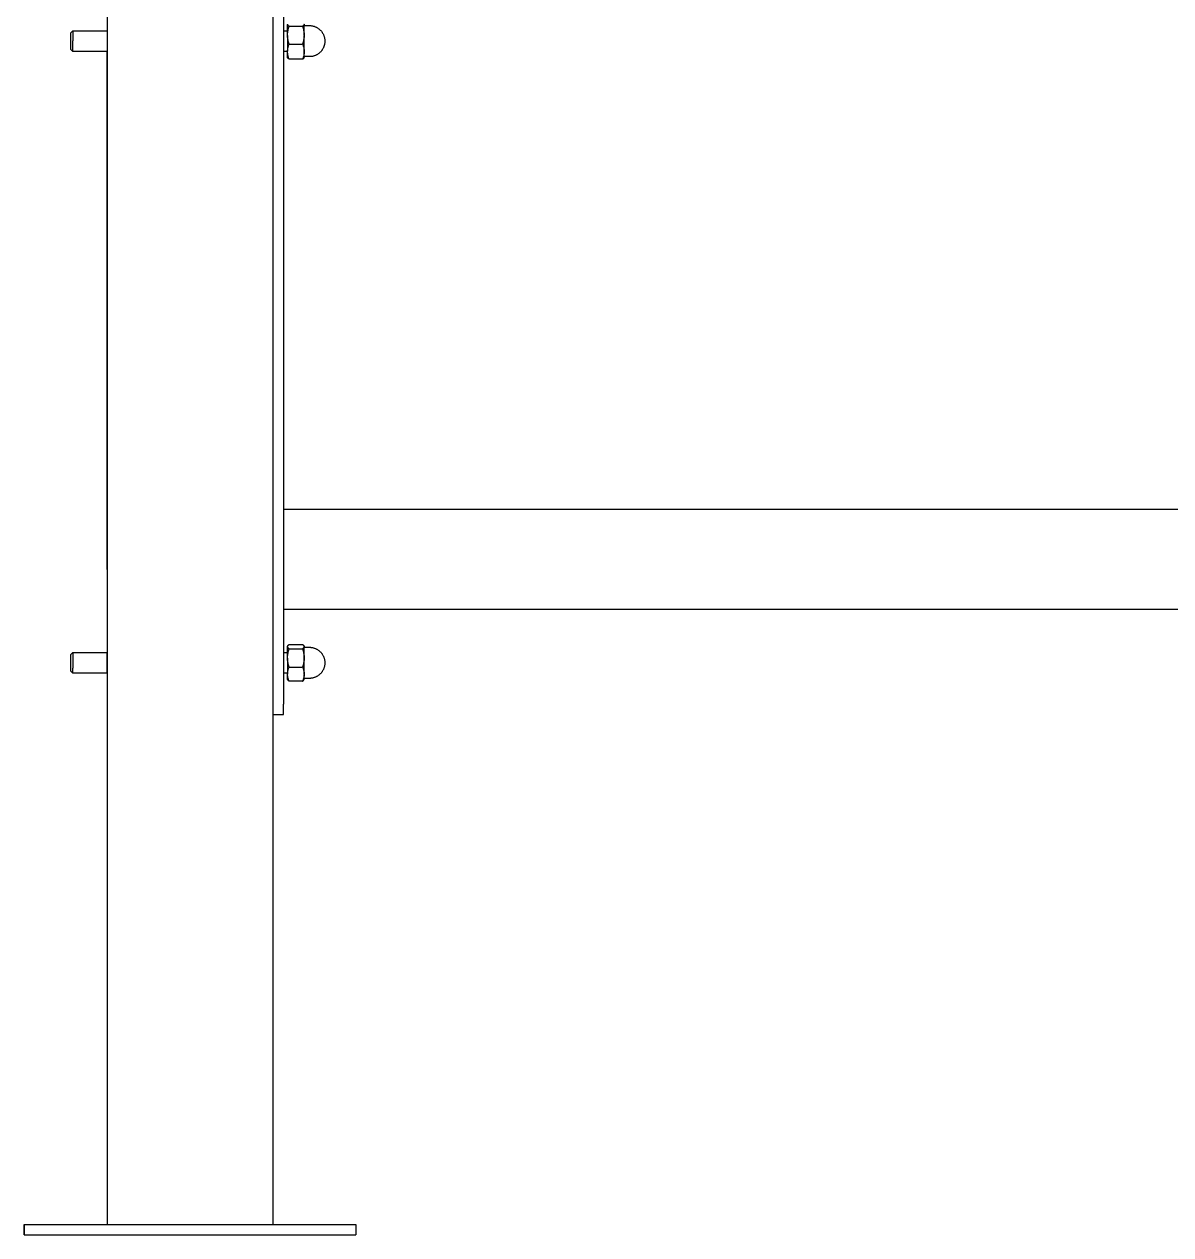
# Model space of a CAD drawing. Header units: millimetres. Extents: x -1656 to 3995, y -637 to 3312.
# Drawn here: x 478 to 1031, y 1623 to 2207 of the extents above; entities that cross this region are included whole.
import ezdxf

# ---------------------------------------------------------------- set-up
doc = ezdxf.new("R2010")
doc.units = ezdxf.units.MM
doc.header["$MEASUREMENT"] = 0
doc.layers.add('Utwórz2D linie widoczne', color=7, linetype='Continuous', true_color=0x000000)

msp = doc.modelspace()

# ---------------------------------------------------------------- linework, layer by layer
at = {"layer": 'Utwórz2D linie widoczne'}
for p, q in [((517.65, 2622.74), (517.65, 1627.74)), ((597.65, 2622.74), (597.65, 1627.74)), ((597.72, 1878.74), (597.72, 2578.74)), ((602.72, 2578.74), (602.72, 1878.74)), ((500.15, 2202.74), (501.14, 2203.74)), ((500.15, 2198.91), (500.15, 2202.74)), ((501.15, 2203.74), (517.65, 2203.74)), ((501.15, 2203.74), (501.15, 2198.95)), ((597.65, 2203.74), (597.72, 2203.74)), ((602.72, 2203.74), (604.72, 2203.74)), ((604.72, 2206.74), (604.77, 2206.82)), ((604.72, 2206.74), (604.72, 2206.67)), ((604.72, 2206.65), (604.72, 2206.63)), ((604.72, 2201.76), (604.72, 2206.63)), ((604.74, 2206.6), (604.72, 2206.63)), ((604.73, 2206.71), (604.74, 2206.72)), ((604.73, 2206.69), (604.73, 2206.71)), ((604.73, 2206.68), (604.73, 2206.69)), ((604.73, 2206.67), (604.73, 2206.68)), ((604.73, 2206.65), (604.73, 2206.67)), ((604.74, 2206.74), (604.75, 2206.76)), ((604.74, 2206.73), (604.74, 2206.74)), ((604.74, 2206.72), (604.74, 2206.73)), ((604.75, 2206.56), (604.74, 2206.6)), ((604.74, 2202.06), (604.77, 2202.55)), ((604.75, 2206.77), (604.76, 2206.78)), ((604.75, 2206.76), (604.75, 2206.77)), ((604.76, 2206.53), (604.75, 2206.56)), ((604.76, 2206.79), (604.77, 2206.81)), ((604.76, 2206.78), (604.76, 2206.79)), ((604.78, 2206.49), (604.76, 2206.53)), ((604.77, 2206.81), (604.78, 2206.83)), ((604.77, 2202.55), (604.82, 2203.04)), ((604.78, 2206.83), (604.79, 2206.85)), ((604.79, 2206.46), (604.78, 2206.49)), ((604.79, 2206.85), (604.8, 2206.86)), ((604.81, 2206.42), (604.79, 2206.46)), ((604.8, 2206.86), (604.81, 2206.88)), ((604.81, 2206.88), (604.82, 2206.9)), ((604.83, 2206.39), (604.81, 2206.42)), ((604.82, 2203.04), (604.88, 2203.52)), ((604.85, 2206.36), (604.83, 2206.39)), ((604.87, 2206.32), (604.85, 2206.36)), ((604.89, 2206.29), (604.87, 2206.32)), ((604.88, 2203.52), (604.96, 2204)), ((604.92, 2206.26), (604.89, 2206.29)), ((604.94, 2206.23), (604.92, 2206.26)), ((604.96, 2206.2), (604.94, 2206.23)), ((604.99, 2206.18), (604.96, 2206.2)), ((604.96, 2204), (605.06, 2204.48)), ((605.02, 2206.15), (604.99, 2206.18)), ((605.05, 2206.12), (605.02, 2206.15)), ((605.07, 2206.1), (605.05, 2206.12)), ((605.06, 2204.48), (605.17, 2204.96)), ((605.1, 2206.07), (605.07, 2206.1)), ((605.13, 2206.05), (605.1, 2206.07)), ((605.17, 2206.03), (605.13, 2206.05)), ((605.2, 2206.01), (605.17, 2206.03)), ((605.17, 2204.96), (605.3, 2205.43)), ((605.23, 2205.99), (605.2, 2206.01)), ((605.26, 2205.97), (605.23, 2205.99)), ((605.3, 2205.95), (605.26, 2205.97)), ((605.33, 2205.94), (605.3, 2205.95)), ((605.3, 2205.43), (605.44, 2205.89)), ((605.37, 2205.92), (605.33, 2205.94)), ((605.4, 2205.91), (605.37, 2205.92)), ((605.44, 2205.89), (605.4, 2205.91)), ((605.44, 2205.89), (612.01, 2205.89)), ((612.05, 2205.91), (612.01, 2205.89)), ((612.01, 2205.89), (612.15, 2205.43)), ((612.08, 2205.92), (612.05, 2205.91)), ((612.12, 2205.94), (612.08, 2205.92)), ((612.15, 2205.95), (612.12, 2205.94)), ((612.19, 2205.97), (612.15, 2205.95)), ((612.15, 2205.43), (612.28, 2204.96)), ((612.22, 2205.99), (612.19, 2205.97)), ((612.25, 2206.01), (612.22, 2205.99)), ((612.28, 2206.03), (612.25, 2206.01)), ((612.31, 2206.05), (612.28, 2206.03)), ((612.28, 2204.96), (612.39, 2204.48)), ((612.35, 2206.07), (612.31, 2206.05)), ((612.38, 2206.1), (612.35, 2206.07)), ((612.4, 2206.12), (612.38, 2206.1)), ((612.39, 2204.48), (612.49, 2204)), ((612.43, 2206.15), (612.4, 2206.12)), ((612.46, 2206.18), (612.43, 2206.15)), ((612.48, 2206.2), (612.46, 2206.18)), ((612.51, 2206.23), (612.48, 2206.2)), ((612.49, 2204), (612.57, 2203.52)), ((612.53, 2206.26), (612.51, 2206.23)), ((612.56, 2206.29), (612.53, 2206.26)), ((612.58, 2206.32), (612.56, 2206.29)), ((612.57, 2203.52), (612.63, 2203.04)), ((612.6, 2206.36), (612.58, 2206.32)), ((612.62, 2206.39), (612.6, 2206.36)), ((612.64, 2206.42), (612.62, 2206.39)), ((612.63, 2206.9), (612.64, 2206.88)), ((612.63, 2203.04), (612.68, 2202.55)), ((612.64, 2206.88), (612.65, 2206.86)), ((612.66, 2206.46), (612.64, 2206.42)), ((612.65, 2206.86), (612.66, 2206.85)), ((612.66, 2206.85), (612.67, 2206.83)), ((612.67, 2206.49), (612.66, 2206.46)), ((612.67, 2206.83), (612.68, 2206.81)), ((612.69, 2206.53), (612.67, 2206.49)), ((612.68, 2206.82), (612.72, 2206.74)), ((612.68, 2206.81), (612.69, 2206.79)), ((612.68, 2202.55), (612.71, 2202.06)), ((612.69, 2206.79), (612.69, 2206.78)), ((612.69, 2206.78), (612.7, 2206.77)), ((612.7, 2206.56), (612.69, 2206.53)), ((612.7, 2206.77), (612.7, 2206.76)), ((612.7, 2206.76), (612.71, 2206.74)), ((612.71, 2206.6), (612.7, 2206.56)), ((612.71, 2206.74), (612.71, 2206.73)), ((612.71, 2206.73), (612.71, 2206.72)), ((612.71, 2206.72), (612.72, 2206.71)), ((612.72, 2206.63), (612.71, 2206.6)), ((612.72, 2206.67), (612.72, 2206.74)), ((612.72, 2206.71), (612.72, 2206.69)), ((612.72, 2206.69), (612.72, 2206.68)), ((612.72, 2206.68), (612.72, 2206.63)), ((612.72, 2201.7), (612.72, 2206.63)), ((612.73, 2206.47), (612.73, 2206.46)), ((612.73, 2206.46), (612.73, 2206.45)), ((612.73, 2206.45), (612.73, 2206.44)), ((612.73, 2206.44), (612.73, 2206.43)), ((612.73, 2206.43), (612.73, 2206.43)), ((612.73, 2206.43), (612.74, 2206.42)), ((612.74, 2206.42), (612.74, 2206.41)), ((612.74, 2206.41), (612.74, 2206.4)), ((612.74, 2206.4), (612.74, 2206.39)), ((612.74, 2206.39), (612.75, 2206.39)), ((612.75, 2206.39), (612.75, 2206.38)), ((612.75, 2206.38), (612.75, 2206.37)), ((612.75, 2206.37), (612.76, 2206.36)), ((612.76, 2206.36), (612.76, 2206.36)), ((612.76, 2206.36), (612.77, 2206.35)), ((612.77, 2206.35), (612.77, 2206.34)), ((612.77, 2206.34), (612.78, 2206.33)), ((612.78, 2206.33), (612.78, 2206.33)), ((612.78, 2206.33), (612.79, 2206.32)), ((612.79, 2206.32), (612.79, 2206.32)), ((612.79, 2206.32), (612.8, 2206.31)), ((612.8, 2206.31), (612.81, 2206.3)), ((612.81, 2206.3), (612.81, 2206.3)), ((612.81, 2206.3), (612.82, 2206.29)), ((612.82, 2206.29), (612.82, 2206.29)), ((612.82, 2206.29), (612.83, 2206.28)), ((612.83, 2206.28), (612.84, 2206.28)), ((612.84, 2206.28), (612.85, 2206.27)), ((612.85, 2206.27), (612.85, 2206.27)), ((612.85, 2206.27), (612.86, 2206.26)), ((612.86, 2206.26), (612.87, 2206.26)), ((612.87, 2206.26), (612.88, 2206.26)), ((612.88, 2206.26), (612.88, 2206.25)), ((612.88, 2206.25), (612.89, 2206.25)), ((612.89, 2206.25), (612.9, 2206.25)), ((612.9, 2206.25), (612.91, 2206.25)), ((612.91, 2206.25), (612.92, 2206.24)), ((612.92, 2206.24), (612.92, 2206.24)), ((612.92, 2206.24), (612.93, 2206.24)), ((612.93, 2206.24), (612.94, 2206.24)), ((612.94, 2206.24), (612.95, 2206.24)), ((612.95, 2206.24), (612.96, 2206.24)), ((612.96, 2206.24), (612.97, 2206.24)), ((612.97, 2206.24), (612.97, 2206.24)), ((612.97, 2206.24), (615.22, 2206.24)), ((615.22, 2206.24), (615.48, 2206.23)), ((615.48, 2206.23), (615.74, 2206.22)), ((615.74, 2206.22), (615.99, 2206.2)), ((615.99, 2206.2), (616.25, 2206.17)), ((616.25, 2206.17), (616.5, 2206.13)), ((616.5, 2206.13), (616.75, 2206.08)), ((616.75, 2206.08), (617, 2206.02)), ((617, 2206.02), (617.25, 2205.96)), ((617.25, 2205.96), (617.49, 2205.89)), ((617.49, 2205.89), (617.74, 2205.8)), ((617.74, 2205.8), (617.98, 2205.71)), ((617.98, 2205.71), (618.21, 2205.62)), ((618.21, 2205.62), (618.45, 2205.51)), ((618.45, 2205.51), (618.68, 2205.4)), ((618.68, 2205.4), (618.9, 2205.27)), ((618.9, 2205.27), (619.12, 2205.14)), ((619.12, 2205.14), (619.34, 2205.01)), ((619.34, 2205.01), (619.55, 2204.86)), ((619.55, 2204.86), (619.76, 2204.71)), ((619.76, 2204.71), (619.96, 2204.55)), ((619.96, 2204.55), (620.15, 2204.39)), ((620.15, 2204.39), (620.34, 2204.22)), ((620.34, 2204.22), (620.53, 2204.04)), ((620.53, 2204.04), (620.71, 2203.86)), ((620.71, 2203.86), (620.88, 2203.67)), ((620.88, 2203.67), (621.04, 2203.47)), ((621.04, 2203.47), (621.2, 2203.27)), ((621.2, 2203.27), (621.35, 2203.06)), ((621.35, 2203.06), (621.5, 2202.85)), ((621.5, 2202.85), (621.63, 2202.63)), ((621.63, 2202.63), (621.76, 2202.41)), ((621.76, 2202.41), (621.88, 2202.19)), ((500.15, 2194.74), (500.15, 2198.91)), ((501.15, 2193.74), (501.15, 2198.95)), ((604.72, 2201.58), (604.74, 2202.06)), ((604.74, 2201.09), (604.72, 2201.58)), ((604.72, 2201.45), (604.72, 2193.85)), ((604.77, 2200.6), (604.74, 2201.09)), ((604.82, 2200.11), (604.77, 2200.6)), ((604.88, 2199.63), (604.82, 2200.11)), ((604.96, 2199.15), (604.88, 2199.63)), ((605.06, 2198.67), (604.96, 2199.15)), ((605.17, 2198.2), (605.06, 2198.67)), ((605.12, 2196.31), (605.21, 2196.63)), ((605.3, 2197.72), (605.17, 2198.2)), ((605.21, 2196.63), (605.32, 2196.95)), ((605.44, 2197.26), (605.3, 2197.72)), ((605.32, 2196.95), (605.44, 2197.26)), ((605.44, 2197.26), (612.01, 2197.26)), ((612.15, 2197.72), (612.01, 2197.26)), ((612.01, 2197.26), (612.13, 2196.95)), ((612.13, 2196.95), (612.24, 2196.63)), ((612.28, 2198.2), (612.15, 2197.72)), ((612.24, 2196.63), (612.33, 2196.31)), ((612.39, 2198.67), (612.28, 2198.2)), ((612.49, 2199.15), (612.39, 2198.67)), ((612.57, 2199.63), (612.49, 2199.15)), ((612.63, 2200.11), (612.57, 2199.63)), ((612.68, 2200.6), (612.63, 2200.11)), ((612.71, 2201.09), (612.68, 2200.6)), ((612.71, 2202.06), (612.72, 2201.58)), ((612.72, 2201.58), (612.71, 2201.09)), ((612.72, 2193.81), (612.72, 2201.52)), ((621.88, 2202.19), (622, 2201.96)), ((622, 2201.96), (622.1, 2201.72)), ((622.1, 2201.72), (622.2, 2201.49)), ((622.2, 2201.49), (622.29, 2201.25)), ((622.29, 2201.25), (622.37, 2201.01)), ((622.37, 2196.47), (622.29, 2196.23)), ((622.37, 2201.01), (622.45, 2200.76)), ((622.45, 2196.71), (622.37, 2196.47)), ((622.45, 2200.76), (622.51, 2200.51)), ((622.51, 2196.96), (622.45, 2196.71)), ((622.51, 2200.51), (622.57, 2200.26)), ((622.57, 2197.21), (622.51, 2196.96)), ((622.57, 2200.26), (622.62, 2200.01)), ((622.62, 2197.46), (622.57, 2197.21)), ((622.62, 2200.01), (622.65, 2199.76)), ((622.65, 2197.72), (622.62, 2197.46)), ((622.65, 2199.76), (622.69, 2199.5)), ((622.69, 2197.97), (622.65, 2197.72)), ((622.69, 2199.5), (622.71, 2199.25)), ((622.71, 2198.22), (622.69, 2197.97)), ((622.71, 2199.25), (622.72, 2198.99)), ((622.72, 2198.48), (622.71, 2198.22)), ((622.72, 2198.99), (622.72, 2198.74)), ((622.72, 2198.74), (622.72, 2198.48)), ((501.14, 2193.74), (500.15, 2194.74)), ((517.65, 2193.74), (501.15, 2193.74)), ((517.64, 2193.74), (517.64, 1953.74)), ((517.65, 1943.74), (517.65, 2193.74)), ((597.72, 2193.74), (597.65, 2193.74)), ((604.72, 2193.74), (602.72, 2193.74)), ((604.72, 2193.68), (604.74, 2194.01)), ((604.72, 2190.74), (604.72, 2193.68)), ((604.74, 2193.35), (604.72, 2193.68)), ((604.79, 2190.63), (604.72, 2190.74)), ((604.74, 2194.01), (604.76, 2194.35)), ((604.76, 2193.01), (604.74, 2193.35)), ((604.76, 2194.35), (604.79, 2194.68)), ((604.79, 2192.68), (604.76, 2193.01)), ((604.79, 2194.68), (604.83, 2195.01)), ((604.83, 2192.35), (604.79, 2192.68)), ((604.82, 2190.59), (604.79, 2190.63)), ((604.83, 2195.01), (604.89, 2195.34)), ((604.89, 2192.02), (604.83, 2192.35)), ((604.89, 2195.34), (604.95, 2195.66)), ((604.95, 2191.69), (604.89, 2192.02)), ((604.95, 2195.66), (605.03, 2195.99)), ((605.03, 2191.37), (604.95, 2191.69)), ((605.03, 2195.99), (605.12, 2196.31)), ((605.12, 2191.05), (605.03, 2191.37)), ((605.21, 2190.73), (605.12, 2191.05)), ((605.32, 2190.41), (605.21, 2190.73)), ((612.24, 2190.73), (612.13, 2190.41)), ((612.33, 2191.05), (612.24, 2190.73)), ((612.33, 2196.31), (612.42, 2195.99)), ((612.42, 2191.37), (612.33, 2191.05)), ((612.42, 2195.99), (612.5, 2195.66)), ((612.5, 2191.69), (612.42, 2191.37)), ((612.5, 2195.66), (612.56, 2195.34)), ((612.56, 2192.02), (612.5, 2191.69)), ((612.56, 2195.34), (612.62, 2195.01)), ((612.62, 2192.35), (612.56, 2192.02)), ((612.62, 2195.01), (612.66, 2194.68)), ((612.66, 2192.68), (612.62, 2192.35)), ((612.63, 2190.59), (612.66, 2190.63)), ((612.66, 2194.68), (612.69, 2194.35)), ((612.69, 2193.01), (612.66, 2192.68)), ((612.72, 2190.74), (612.66, 2190.63)), ((612.69, 2194.35), (612.71, 2194.01)), ((612.71, 2193.35), (612.69, 2193.01)), ((612.71, 2194.01), (612.72, 2193.68)), ((612.72, 2193.68), (612.71, 2193.35)), ((612.72, 2190.74), (612.72, 2193.51)), ((612.74, 2191.06), (612.73, 2191.05)), ((612.73, 2191.05), (612.73, 2191.04)), ((612.73, 2191.04), (612.73, 2191.03)), ((612.73, 2191.03), (612.73, 2191.02)), ((612.73, 2191.02), (612.73, 2191.01)), ((612.73, 2191.01), (612.73, 2191.01)), ((612.75, 2191.09), (612.74, 2191.08)), ((612.74, 2191.08), (612.74, 2191.07)), ((612.74, 2191.07), (612.74, 2191.06)), ((612.74, 2191.06), (612.74, 2191.06)), ((612.76, 2191.11), (612.75, 2191.1)), ((612.75, 2191.1), (612.75, 2191.1)), ((612.75, 2191.1), (612.75, 2191.09)), ((612.77, 2191.13), (612.76, 2191.12)), ((612.76, 2191.12), (612.76, 2191.11)), ((612.78, 2191.14), (612.77, 2191.13)), ((612.77, 2191.13), (612.77, 2191.13)), ((612.79, 2191.15), (612.78, 2191.15)), ((612.78, 2191.15), (612.78, 2191.14)), ((612.8, 2191.16), (612.79, 2191.16)), ((612.79, 2191.16), (612.79, 2191.15)), ((612.81, 2191.17), (612.8, 2191.16)), ((612.82, 2191.18), (612.81, 2191.18)), ((612.81, 2191.18), (612.81, 2191.17)), ((612.83, 2191.19), (612.82, 2191.19)), ((612.82, 2191.19), (612.82, 2191.18)), ((612.84, 2191.2), (612.83, 2191.19)), ((612.85, 2191.2), (612.84, 2191.2)), ((612.86, 2191.21), (612.85, 2191.21)), ((612.85, 2191.21), (612.85, 2191.2)), ((612.87, 2191.21), (612.86, 2191.21)), ((612.88, 2191.22), (612.87, 2191.21)), ((612.89, 2191.22), (612.88, 2191.22)), ((612.88, 2191.22), (612.88, 2191.22)), ((612.9, 2191.23), (612.89, 2191.22)), ((612.91, 2191.23), (612.9, 2191.23)), ((612.92, 2191.23), (612.91, 2191.23)), ((612.93, 2191.23), (612.92, 2191.23)), ((612.92, 2191.23), (612.92, 2191.23)), ((612.94, 2191.23), (612.93, 2191.23)), ((612.95, 2191.24), (612.94, 2191.23)), ((612.96, 2191.24), (612.95, 2191.24)), ((612.97, 2191.24), (612.96, 2191.24)), ((615.22, 2191.24), (612.97, 2191.24)), ((612.97, 2191.24), (612.97, 2191.24)), ((615.48, 2191.24), (615.22, 2191.24)), ((615.74, 2191.25), (615.48, 2191.24)), ((615.99, 2191.28), (615.74, 2191.25)), ((616.25, 2191.31), (615.99, 2191.28)), ((616.5, 2191.35), (616.25, 2191.31)), ((616.75, 2191.39), (616.5, 2191.35)), ((617, 2191.45), (616.75, 2191.39)), ((617.25, 2191.51), (617, 2191.45)), ((617.49, 2191.59), (617.25, 2191.51)), ((617.74, 2191.67), (617.49, 2191.59)), ((617.98, 2191.76), (617.74, 2191.67)), ((618.21, 2191.86), (617.98, 2191.76)), ((618.45, 2191.96), (618.21, 2191.86)), ((618.68, 2192.08), (618.45, 2191.96)), ((618.9, 2192.2), (618.68, 2192.08)), ((619.12, 2192.33), (618.9, 2192.2)), ((619.34, 2192.47), (619.12, 2192.33)), ((619.55, 2192.61), (619.34, 2192.47)), ((619.76, 2192.76), (619.55, 2192.61)), ((619.96, 2192.92), (619.76, 2192.76)), ((620.15, 2193.08), (619.96, 2192.92)), ((620.34, 2193.26), (620.15, 2193.08)), ((620.53, 2193.43), (620.34, 2193.26)), ((620.71, 2193.62), (620.53, 2193.43)), ((620.88, 2193.81), (620.71, 2193.62)), ((621.04, 2194), (620.88, 2193.81)), ((621.2, 2194.2), (621.04, 2194)), ((621.35, 2194.41), (621.2, 2194.2)), ((621.5, 2194.62), (621.35, 2194.41)), ((621.63, 2194.84), (621.5, 2194.62)), ((621.76, 2195.06), (621.63, 2194.84)), ((621.88, 2195.29), (621.76, 2195.06)), ((622, 2195.52), (621.88, 2195.29)), ((622.1, 2195.75), (622, 2195.52)), ((622.2, 2195.99), (622.1, 2195.75)), ((622.29, 2196.23), (622.2, 2195.99)), ((604.86, 2190.54), (604.82, 2190.59)), ((604.89, 2190.5), (604.86, 2190.54)), ((604.93, 2190.46), (604.89, 2190.5)), ((604.97, 2190.42), (604.93, 2190.46)), ((605.01, 2190.38), (604.97, 2190.42)), ((605.06, 2190.34), (605.01, 2190.38)), ((605.1, 2190.31), (605.06, 2190.34)), ((605.15, 2190.27), (605.1, 2190.31)), ((605.19, 2190.24), (605.15, 2190.27)), ((605.24, 2190.21), (605.19, 2190.24)), ((605.29, 2190.18), (605.24, 2190.21)), ((605.34, 2190.15), (605.29, 2190.18)), ((605.44, 2190.1), (605.32, 2190.41)), ((605.39, 2190.13), (605.34, 2190.15)), ((605.44, 2190.1), (605.39, 2190.13)), ((612.01, 2190.1), (605.44, 2190.1)), ((612.13, 2190.41), (612.01, 2190.1)), ((612.01, 2190.1), (612.06, 2190.13)), ((612.06, 2190.13), (612.11, 2190.15)), ((612.11, 2190.15), (612.16, 2190.18)), ((612.16, 2190.18), (612.21, 2190.21)), ((612.21, 2190.21), (612.26, 2190.24)), ((612.26, 2190.24), (612.3, 2190.27)), ((612.3, 2190.27), (612.35, 2190.31)), ((612.35, 2190.31), (612.39, 2190.34)), ((612.39, 2190.34), (612.44, 2190.38)), ((612.44, 2190.38), (612.48, 2190.42)), ((612.48, 2190.42), (612.52, 2190.46)), ((612.52, 2190.46), (612.56, 2190.5)), ((612.56, 2190.5), (612.59, 2190.54)), ((612.59, 2190.54), (612.63, 2190.59)), ((602.72, 1972.89), (2592.72, 1972.89)), ((517.65, 1953.63), (517.65, 1953.74)), ((517.65, 1948.74), (517.65, 1948.96)), ((517.65, 1943.74), (517.65, 1948.74)), ((517.64, 1943.74), (517.64, 1903.74)), ((602.72, 1924.59), (2592.72, 1924.59)), ((604.72, 1906.74), (604.82, 1906.9)), ((604.72, 1906.74), (604.72, 1906.6)), ((604.72, 1906.53), (604.73, 1906.58)), ((604.72, 1901.27), (604.72, 1906.53)), ((604.73, 1906.48), (604.72, 1906.53)), ((604.73, 1906.63), (604.74, 1906.66)), ((604.73, 1906.6), (604.73, 1906.63)), ((604.73, 1906.58), (604.73, 1906.6)), ((604.74, 1906.43), (604.73, 1906.48)), ((604.74, 1906.68), (604.75, 1906.71)), ((604.74, 1906.66), (604.74, 1906.68)), ((604.76, 1906.38), (604.74, 1906.43)), ((604.75, 1906.73), (604.76, 1906.76)), ((604.75, 1906.71), (604.75, 1906.73)), ((604.76, 1906.76), (604.77, 1906.79)), ((604.77, 1906.34), (604.76, 1906.38)), ((604.77, 1906.79), (604.78, 1906.81)), ((604.79, 1906.29), (604.77, 1906.34)), ((604.78, 1906.81), (604.8, 1906.86)), ((604.8, 1906.24), (604.79, 1906.29)), ((604.8, 1906.86), (604.82, 1906.9)), ((604.8, 1906.86), (604.8, 1906.86)), ((604.82, 1906.19), (604.8, 1906.24)), ((604.82, 1906.9), (604.84, 1906.94)), ((604.84, 1906.15), (604.82, 1906.19)), ((604.84, 1906.94), (604.87, 1906.98)), ((604.86, 1906.1), (604.84, 1906.15)), ((604.89, 1906.06), (604.86, 1906.1)), ((604.87, 1906.98), (604.89, 1907.02)), ((604.89, 1907.02), (604.91, 1907.05)), ((604.91, 1906.02), (604.89, 1906.06)), ((604.91, 1907.05), (604.95, 1907.1)), ((604.94, 1905.97), (604.91, 1906.02)), ((604.97, 1905.93), (604.94, 1905.97)), ((604.95, 1907.1), (604.98, 1907.14)), ((604.99, 1905.89), (604.97, 1905.93)), ((604.98, 1907.14), (605.02, 1907.19)), ((605.02, 1905.85), (604.99, 1905.89)), ((605.02, 1907.19), (605.06, 1907.23)), ((605.06, 1905.81), (605.02, 1905.85)), ((605.06, 1907.23), (605.1, 1907.28)), ((605.09, 1905.77), (605.06, 1905.81)), ((605.06, 1904.04), (605.17, 1904.53)), ((605.12, 1905.74), (605.09, 1905.77)), ((605.1, 1907.28), (605.15, 1907.32)), ((605.16, 1905.7), (605.12, 1905.74)), ((605.15, 1907.32), (605.22, 1907.38)), ((605.2, 1905.67), (605.16, 1905.7)), ((605.17, 1904.53), (605.3, 1905.01)), ((605.23, 1905.64), (605.2, 1905.67)), ((605.22, 1907.38), (605.29, 1907.45)), ((605.27, 1905.6), (605.23, 1905.64)), ((605.31, 1905.57), (605.27, 1905.6)), ((605.29, 1907.45), (605.36, 1907.51)), ((605.3, 1905.01), (605.44, 1905.49)), ((605.35, 1905.54), (605.31, 1905.57)), ((605.4, 1905.52), (605.35, 1905.54)), ((605.36, 1907.51), (605.44, 1907.57)), ((605.44, 1905.49), (605.4, 1905.52)), ((605.44, 1907.57), (612.01, 1907.57)), ((605.44, 1905.49), (612.01, 1905.49)), ((612.01, 1907.57), (612.09, 1907.51)), ((612.05, 1905.52), (612.01, 1905.49)), ((612.01, 1905.49), (612.15, 1905.01)), ((612.09, 1905.54), (612.05, 1905.52)), ((612.09, 1907.51), (612.16, 1907.45)), ((612.14, 1905.57), (612.09, 1905.54)), ((612.18, 1905.6), (612.14, 1905.57)), ((612.15, 1905.01), (612.28, 1904.53)), ((612.16, 1907.45), (612.23, 1907.38)), ((612.21, 1905.63), (612.18, 1905.6)), ((612.25, 1905.67), (612.21, 1905.63)), ((612.23, 1907.38), (612.3, 1907.32)), ((612.29, 1905.7), (612.25, 1905.67)), ((612.28, 1904.53), (612.39, 1904.04)), ((612.32, 1905.74), (612.29, 1905.7)), ((612.3, 1907.32), (612.35, 1907.28)), ((612.36, 1905.77), (612.32, 1905.74)), ((612.35, 1907.28), (612.39, 1907.23)), ((612.39, 1905.81), (612.36, 1905.77)), ((612.39, 1907.23), (612.43, 1907.19)), ((612.42, 1905.85), (612.39, 1905.81)), ((612.45, 1905.89), (612.42, 1905.85)), ((612.43, 1907.19), (612.46, 1907.14)), ((612.48, 1905.93), (612.45, 1905.89)), ((612.46, 1907.14), (612.5, 1907.1)), ((612.51, 1905.97), (612.48, 1905.93)), ((612.5, 1907.1), (612.54, 1907.05)), ((612.54, 1906.01), (612.51, 1905.97)), ((612.54, 1907.05), (612.56, 1907.02)), ((612.56, 1906.06), (612.54, 1906.01)), ((612.56, 1907.02), (612.58, 1906.98)), ((612.58, 1906.1), (612.56, 1906.06)), ((612.58, 1906.98), (612.61, 1906.94)), ((612.61, 1906.15), (612.58, 1906.1)), ((612.61, 1906.94), (612.63, 1906.9)), ((612.63, 1906.19), (612.61, 1906.15)), ((612.63, 1906.9), (612.72, 1906.74)), ((612.63, 1906.9), (612.65, 1906.86)), ((612.65, 1906.24), (612.63, 1906.19)), ((612.65, 1906.86), (612.67, 1906.81)), ((612.65, 1906.86), (612.65, 1906.86)), ((612.66, 1906.29), (612.65, 1906.24)), ((612.68, 1906.33), (612.66, 1906.29)), ((612.67, 1906.81), (612.68, 1906.79)), ((612.68, 1906.79), (612.69, 1906.76)), ((612.69, 1906.38), (612.68, 1906.33)), ((612.69, 1906.76), (612.69, 1906.74)), ((612.69, 1906.74), (612.7, 1906.72)), ((612.7, 1906.43), (612.69, 1906.38)), ((612.7, 1906.72), (612.71, 1906.69)), ((612.72, 1906.48), (612.7, 1906.43)), ((612.71, 1906.69), (612.71, 1906.67)), ((612.71, 1906.67), (612.72, 1906.64)), ((612.72, 1906.58), (612.72, 1906.74)), ((612.72, 1906.64), (612.72, 1906.62)), ((612.72, 1906.62), (612.72, 1906.6)), ((612.72, 1906.6), (612.72, 1906.53)), ((612.72, 1906.53), (612.72, 1906.48)), ((612.72, 1901.22), (612.72, 1906.53)), ((612.73, 1906.47), (612.73, 1906.46)), ((612.73, 1906.46), (612.73, 1906.45)), ((612.73, 1906.45), (612.73, 1906.45)), ((612.73, 1906.45), (612.73, 1906.44)), ((612.73, 1906.44), (612.73, 1906.43)), ((612.73, 1906.43), (612.73, 1906.42)), ((612.73, 1906.42), (612.74, 1906.41)), ((612.74, 1906.41), (612.74, 1906.4)), ((612.74, 1906.4), (612.74, 1906.4)), ((612.74, 1906.4), (612.75, 1906.39)), ((612.75, 1906.39), (612.75, 1906.38)), ((612.75, 1906.38), (612.75, 1906.37)), ((612.75, 1906.37), (612.76, 1906.37)), ((612.76, 1906.37), (612.76, 1906.36)), ((612.76, 1906.36), (612.77, 1906.35)), ((612.77, 1906.35), (612.77, 1906.34)), ((612.77, 1906.34), (612.78, 1906.34)), ((612.78, 1906.34), (612.78, 1906.33)), ((612.78, 1906.33), (612.79, 1906.32)), ((612.79, 1906.32), (612.79, 1906.32)), ((612.79, 1906.32), (612.8, 1906.31)), ((612.8, 1906.31), (612.8, 1906.3)), ((612.8, 1906.3), (612.81, 1906.3)), ((612.81, 1906.3), (612.82, 1906.29)), ((612.82, 1906.29), (612.82, 1906.29)), ((612.82, 1906.29), (612.83, 1906.28)), ((612.83, 1906.28), (612.84, 1906.28)), ((612.84, 1906.28), (612.84, 1906.27)), ((612.84, 1906.27), (612.85, 1906.27)), ((612.85, 1906.27), (612.86, 1906.26)), ((612.86, 1906.26), (612.87, 1906.26)), ((612.87, 1906.26), (612.87, 1906.26)), ((612.87, 1906.26), (612.88, 1906.25)), ((612.88, 1906.25), (612.89, 1906.25)), ((612.89, 1906.25), (612.9, 1906.25)), ((612.9, 1906.25), (612.91, 1906.25)), ((612.91, 1906.25), (612.92, 1906.24)), ((612.92, 1906.24), (612.92, 1906.24)), ((612.92, 1906.24), (612.93, 1906.24)), ((612.93, 1906.24), (612.94, 1906.24)), ((612.94, 1906.24), (612.95, 1906.24)), ((612.95, 1906.24), (612.96, 1906.24)), ((612.96, 1906.24), (612.97, 1906.24)), ((612.97, 1906.24), (612.97, 1906.24)), ((612.97, 1906.24), (615.22, 1906.24)), ((615.22, 1906.24), (615.48, 1906.23)), ((615.48, 1906.23), (615.74, 1906.22)), ((615.74, 1906.22), (615.99, 1906.2)), ((615.99, 1906.2), (616.25, 1906.17)), ((616.25, 1906.17), (616.5, 1906.13)), ((616.5, 1906.13), (616.75, 1906.08)), ((616.75, 1906.08), (617, 1906.02)), ((617, 1906.02), (617.25, 1905.96)), ((617.25, 1905.96), (617.49, 1905.89)), ((617.49, 1905.89), (617.74, 1905.8)), ((617.74, 1905.8), (617.98, 1905.71)), ((617.98, 1905.71), (618.21, 1905.62)), ((618.21, 1905.62), (618.45, 1905.51)), ((618.45, 1905.51), (618.68, 1905.4)), ((618.68, 1905.4), (618.9, 1905.27)), ((618.9, 1905.27), (619.12, 1905.14)), ((619.12, 1905.14), (619.34, 1905.01)), ((619.34, 1905.01), (619.55, 1904.86)), ((619.55, 1904.86), (619.76, 1904.71)), ((619.76, 1904.71), (619.96, 1904.55)), ((619.96, 1904.55), (620.15, 1904.39)), ((620.15, 1904.39), (620.34, 1904.22)), ((500.15, 1902.74), (501.14, 1903.74)), ((500.15, 1896.71), (500.15, 1902.73)), ((501.15, 1903.74), (517.65, 1903.74)), ((501.15, 1903.74), (501.15, 1896.2)), ((517.65, 1893.74), (517.65, 1903.74)), ((517.65, 1902.7), (517.65, 1903.74)), ((517.65, 1898.74), (517.65, 1899.07)), ((517.65, 1893.74), (517.65, 1898.74)), ((597.65, 1903.74), (597.72, 1903.74)), ((602.72, 1903.74), (604.72, 1903.74)), ((604.72, 1901.07), (604.74, 1901.57)), ((604.74, 1900.58), (604.72, 1901.07)), ((604.72, 1900.93), (604.72, 1893.28)), ((604.74, 1901.57), (604.77, 1902.07)), ((604.77, 1900.08), (604.74, 1900.58)), ((604.77, 1902.07), (604.82, 1902.57)), ((604.82, 1899.58), (604.77, 1900.08)), ((604.82, 1902.57), (604.88, 1903.06)), ((604.88, 1899.09), (604.82, 1899.58)), ((604.88, 1903.06), (604.96, 1903.56)), ((604.96, 1898.59), (604.88, 1899.09)), ((604.96, 1903.56), (605.06, 1904.04)), ((605.06, 1898.1), (604.96, 1898.59)), ((612.39, 1904.04), (612.49, 1903.56)), ((612.49, 1898.59), (612.39, 1898.1)), ((612.49, 1903.56), (612.57, 1903.06)), ((612.57, 1899.09), (612.49, 1898.59)), ((612.57, 1903.06), (612.63, 1902.57)), ((612.63, 1899.58), (612.57, 1899.09)), ((612.63, 1902.57), (612.68, 1902.07)), ((612.68, 1900.08), (612.63, 1899.58)), ((612.68, 1902.07), (612.71, 1901.57)), ((612.71, 1900.58), (612.68, 1900.08)), ((612.71, 1901.57), (612.72, 1901.07)), ((612.72, 1901.07), (612.71, 1900.58)), ((612.72, 1893.43), (612.72, 1901.03)), ((620.34, 1904.22), (620.53, 1904.04)), ((620.53, 1904.04), (620.71, 1903.86)), ((620.71, 1903.86), (620.88, 1903.67)), ((620.88, 1903.67), (621.04, 1903.47)), ((621.04, 1903.47), (621.2, 1903.27)), ((621.2, 1903.27), (621.35, 1903.06)), ((621.35, 1903.06), (621.5, 1902.85)), ((621.5, 1902.85), (621.63, 1902.63)), ((621.63, 1902.63), (621.76, 1902.41)), ((621.76, 1902.41), (621.88, 1902.19)), ((621.88, 1902.19), (622, 1901.96)), ((622, 1901.96), (622.1, 1901.72)), ((622.1, 1901.72), (622.2, 1901.49)), ((622.2, 1901.49), (622.29, 1901.25)), ((622.29, 1901.25), (622.37, 1901.01)), ((622.37, 1901.01), (622.45, 1900.76)), ((622.45, 1900.76), (622.51, 1900.51)), ((622.51, 1900.51), (622.57, 1900.26)), ((622.57, 1900.26), (622.62, 1900.01)), ((622.62, 1900.01), (622.65, 1899.76)), ((622.65, 1899.76), (622.69, 1899.5)), ((622.69, 1899.5), (622.71, 1899.25)), ((622.71, 1899.25), (622.72, 1898.99)), ((622.72, 1898.99), (622.72, 1898.74)), ((622.72, 1898.74), (622.72, 1898.48)), ((500.15, 1894.74), (500.15, 1896.71)), ((501.14, 1893.74), (500.15, 1894.74)), ((501.15, 1893.74), (501.15, 1896.2)), ((517.65, 1893.74), (501.15, 1893.74)), ((517.64, 1893.74), (517.64, 1627.74)), ((597.72, 1893.74), (597.65, 1893.74)), ((604.72, 1893.74), (602.72, 1893.74)), ((604.72, 1893.28), (604.74, 1893.6)), ((604.72, 1890.74), (604.72, 1893.28)), ((604.74, 1892.96), (604.72, 1893.28)), ((604.74, 1893.6), (604.76, 1893.91)), ((604.76, 1892.65), (604.74, 1892.96)), ((604.76, 1893.91), (604.79, 1894.22)), ((604.79, 1894.22), (604.83, 1894.54)), ((604.83, 1894.54), (604.89, 1894.85)), ((604.89, 1894.85), (604.95, 1895.16)), ((604.95, 1895.16), (605.03, 1895.46)), ((605.03, 1895.46), (605.12, 1895.77)), ((605.17, 1897.62), (605.06, 1898.1)), ((605.12, 1895.77), (605.21, 1896.07)), ((605.3, 1897.13), (605.17, 1897.62)), ((605.21, 1896.07), (605.32, 1896.36)), ((605.44, 1896.66), (605.3, 1897.13)), ((605.32, 1896.36), (605.44, 1896.66)), ((605.44, 1896.66), (612.01, 1896.66)), ((612.15, 1897.13), (612.01, 1896.66)), ((612.01, 1896.66), (612.13, 1896.36)), ((612.13, 1896.36), (612.24, 1896.07)), ((612.28, 1897.62), (612.15, 1897.13)), ((612.24, 1896.07), (612.33, 1895.77)), ((612.39, 1898.1), (612.28, 1897.62)), ((612.33, 1895.77), (612.42, 1895.46)), ((612.42, 1895.46), (612.49, 1895.16)), ((612.49, 1895.16), (612.56, 1894.85)), ((612.56, 1894.85), (612.61, 1894.54)), ((612.61, 1894.54), (612.66, 1894.22)), ((612.66, 1894.22), (612.69, 1893.91)), ((612.69, 1893.91), (612.71, 1893.6)), ((612.71, 1892.96), (612.69, 1892.65)), ((612.71, 1893.6), (612.72, 1893.28)), ((612.72, 1893.28), (612.71, 1892.96)), ((612.72, 1890.74), (612.72, 1893.14)), ((619.76, 1892.76), (619.55, 1892.61)), ((619.96, 1892.92), (619.76, 1892.76)), ((620.15, 1893.08), (619.96, 1892.92)), ((620.34, 1893.26), (620.15, 1893.08)), ((620.53, 1893.43), (620.34, 1893.26)), ((620.71, 1893.62), (620.53, 1893.43)), ((620.88, 1893.81), (620.71, 1893.62)), ((621.04, 1894), (620.88, 1893.81)), ((621.2, 1894.2), (621.04, 1894)), ((621.35, 1894.41), (621.2, 1894.2)), ((621.5, 1894.62), (621.35, 1894.41)), ((621.63, 1894.84), (621.5, 1894.62)), ((621.76, 1895.06), (621.63, 1894.84)), ((621.88, 1895.29), (621.76, 1895.06)), ((622, 1895.52), (621.88, 1895.29)), ((622.1, 1895.75), (622, 1895.52)), ((622.2, 1895.99), (622.1, 1895.75)), ((622.29, 1896.23), (622.2, 1895.99)), ((622.37, 1896.47), (622.29, 1896.23)), ((622.45, 1896.71), (622.37, 1896.47)), ((622.51, 1896.96), (622.45, 1896.71)), ((622.57, 1897.21), (622.51, 1896.96)), ((622.62, 1897.46), (622.57, 1897.21)), ((622.65, 1897.72), (622.62, 1897.46)), ((622.69, 1897.97), (622.65, 1897.72)), ((622.71, 1898.22), (622.69, 1897.97)), ((622.72, 1898.48), (622.71, 1898.22)), ((604.85, 1890.53), (604.72, 1890.74)), ((604.79, 1892.34), (604.76, 1892.65)), ((604.83, 1892.02), (604.79, 1892.34)), ((604.89, 1891.71), (604.83, 1892.02)), ((604.89, 1890.46), (604.85, 1890.53)), ((604.95, 1891.4), (604.89, 1891.71)), ((604.94, 1890.4), (604.89, 1890.46)), ((604.98, 1890.33), (604.94, 1890.4)), ((605.03, 1891.1), (604.95, 1891.4)), ((605.03, 1890.27), (604.98, 1890.33)), ((605.12, 1890.79), (605.03, 1891.1)), ((605.09, 1890.22), (605.03, 1890.27)), ((605.14, 1890.16), (605.09, 1890.22)), ((605.21, 1890.49), (605.12, 1890.79)), ((605.2, 1890.1), (605.14, 1890.16)), ((605.26, 1890.05), (605.2, 1890.1)), ((605.32, 1890.2), (605.21, 1890.49)), ((605.31, 1890), (605.26, 1890.05)), ((605.38, 1889.95), (605.31, 1890)), ((605.44, 1889.9), (605.32, 1890.2)), ((605.44, 1889.9), (605.38, 1889.95)), ((612.01, 1889.9), (605.44, 1889.9)), ((612.13, 1890.2), (612.01, 1889.9)), ((612.01, 1889.9), (612.07, 1889.95)), ((612.07, 1889.95), (612.13, 1890)), ((612.24, 1890.49), (612.13, 1890.2)), ((612.13, 1890), (612.19, 1890.05)), ((612.19, 1890.05), (612.25, 1890.1)), ((612.33, 1890.79), (612.24, 1890.49)), ((612.25, 1890.1), (612.31, 1890.16)), ((612.31, 1890.16), (612.36, 1890.22)), ((612.42, 1891.1), (612.33, 1890.79)), ((612.36, 1890.22), (612.41, 1890.27)), ((612.41, 1890.27), (612.46, 1890.33)), ((612.49, 1891.4), (612.42, 1891.1)), ((612.46, 1890.33), (612.51, 1890.4)), ((612.56, 1891.71), (612.49, 1891.4)), ((612.51, 1890.4), (612.56, 1890.46)), ((612.61, 1892.02), (612.56, 1891.71)), ((612.56, 1890.46), (612.6, 1890.53)), ((612.72, 1890.74), (612.6, 1890.53)), ((612.66, 1892.34), (612.61, 1892.02)), ((612.69, 1892.65), (612.66, 1892.34)), ((612.74, 1891.06), (612.73, 1891.05)), ((612.73, 1891.05), (612.73, 1891.04)), ((612.73, 1891.04), (612.73, 1891.03)), ((612.73, 1891.03), (612.73, 1891.03)), ((612.75, 1891.09), (612.74, 1891.08)), ((612.74, 1891.08), (612.74, 1891.08)), ((612.74, 1891.08), (612.74, 1891.07)), ((612.74, 1891.07), (612.74, 1891.06)), ((612.76, 1891.11), (612.75, 1891.1)), ((612.75, 1891.1), (612.75, 1891.09)), ((612.77, 1891.13), (612.76, 1891.12)), ((612.76, 1891.12), (612.76, 1891.11)), ((612.76, 1891.11), (612.76, 1891.11)), ((612.78, 1891.14), (612.77, 1891.14)), ((612.77, 1891.14), (612.77, 1891.13)), ((612.79, 1891.16), (612.78, 1891.15)), ((612.78, 1891.15), (612.78, 1891.14)), ((612.8, 1891.16), (612.79, 1891.16)), ((612.81, 1891.17), (612.8, 1891.17)), ((612.8, 1891.17), (612.8, 1891.16)), ((612.82, 1891.18), (612.81, 1891.17)), ((612.83, 1891.19), (612.82, 1891.18)), ((612.82, 1891.18), (612.82, 1891.18)), ((612.84, 1891.2), (612.83, 1891.19)), ((612.85, 1891.2), (612.84, 1891.2)), ((612.84, 1891.2), (612.84, 1891.2)), ((612.86, 1891.21), (612.85, 1891.2)), ((612.87, 1891.21), (612.86, 1891.21)), ((612.88, 1891.22), (612.87, 1891.22)), ((612.87, 1891.22), (612.87, 1891.21)), ((612.89, 1891.22), (612.88, 1891.22)), ((612.9, 1891.22), (612.89, 1891.22)), ((612.91, 1891.23), (612.9, 1891.22)), ((612.92, 1891.23), (612.91, 1891.23)), ((612.93, 1891.23), (612.92, 1891.23)), ((612.92, 1891.23), (612.92, 1891.23)), ((612.94, 1891.23), (612.93, 1891.23)), ((612.95, 1891.24), (612.94, 1891.23)), ((612.96, 1891.24), (612.95, 1891.24)), ((612.97, 1891.24), (612.96, 1891.24)), ((615.22, 1891.24), (612.97, 1891.24)), ((612.97, 1891.24), (612.97, 1891.24)), ((615.48, 1891.24), (615.22, 1891.24)), ((615.74, 1891.25), (615.48, 1891.24)), ((615.99, 1891.28), (615.74, 1891.25)), ((616.25, 1891.31), (615.99, 1891.28)), ((616.5, 1891.35), (616.25, 1891.31)), ((616.75, 1891.39), (616.5, 1891.35)), ((617, 1891.45), (616.75, 1891.39)), ((617.25, 1891.51), (617, 1891.45)), ((617.49, 1891.59), (617.25, 1891.51)), ((617.74, 1891.67), (617.49, 1891.59)), ((617.98, 1891.76), (617.74, 1891.67)), ((618.21, 1891.86), (617.98, 1891.76)), ((618.45, 1891.96), (618.21, 1891.86)), ((618.68, 1892.08), (618.45, 1891.96)), ((618.9, 1892.2), (618.68, 1892.08)), ((619.12, 1892.33), (618.9, 1892.2)), ((619.34, 1892.47), (619.12, 1892.33)), ((619.55, 1892.61), (619.34, 1892.47)), ((597.72, 1873.74), (597.72, 1878.74)), ((602.72, 1873.74), (602.72, 1878.74)), ((597.72, 1873.74), (602.72, 1873.74)), ((477.64, 1627.74), (477.64, 1622.74)), ((477.65, 1627.74), (477.64, 1627.74)), ((477.65, 1627.74), (482.65, 1627.74)), ((477.65, 1622.74), (477.65, 1627.74)), ((482.65, 1627.74), (632.65, 1627.74)), ((632.65, 1627.74), (637.65, 1627.74)), ((637.65, 1627.74), (637.65, 1622.74)), ((477.64, 1622.74), (477.65, 1622.74)), ((477.65, 1622.74), (482.65, 1622.74)), ((482.65, 1622.74), (632.65, 1622.74)), ((632.65, 1622.74), (637.65, 1622.74))]:
    msp.add_line(p, q, dxfattribs=at)

doc.saveas('drawing.dxf')
